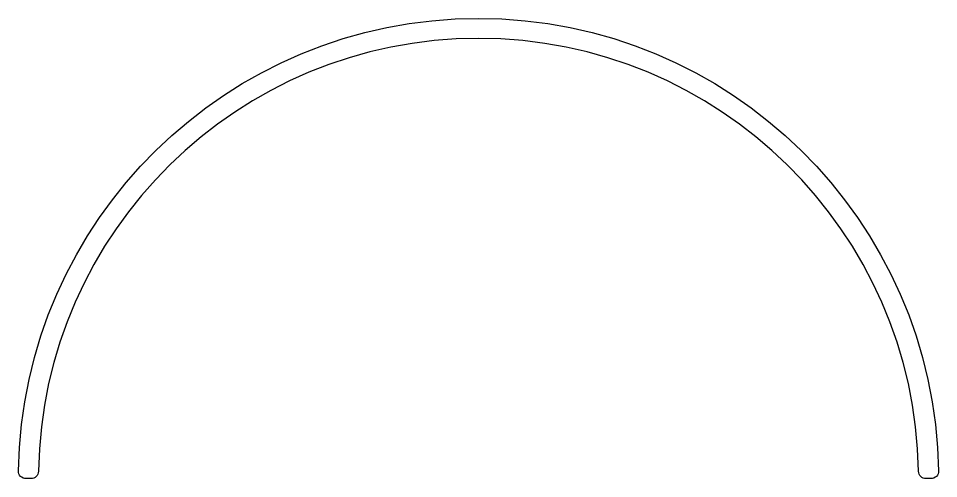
# Model space of a CAD drawing. Extents: x 102.7 to 194.7, y 177.5 to 223.5.
import ezdxf

# ---------------------------------------------------------------- set-up
doc = ezdxf.new("R2010")
doc.units = 0
doc.header["$LTSCALE"] = 15
doc.layers.get('0').update_dxf_attribs({"linetype": 'CONTINUOUS'})

msp = doc.modelspace()

# ---------------------------------------------------------------- linework, layer by layer
at = {"color": 0, "linetype": 'CONTINUOUS', "ltscale": 0.05}
msp.add_lwpolyline([(193.966, 177.548), (193.466, 177.548, -0.409313), (192.716, 178.285, 0.983378), (104.729, 178.285, -0.409313), (103.979, 177.548), (103.479, 177.548, -0.419077), (102.729, 178.31, -0.983561), (194.716, 178.31, -0.419077)], format="xyb", close=True, dxfattribs=at)

doc.saveas('drawing.dxf')
